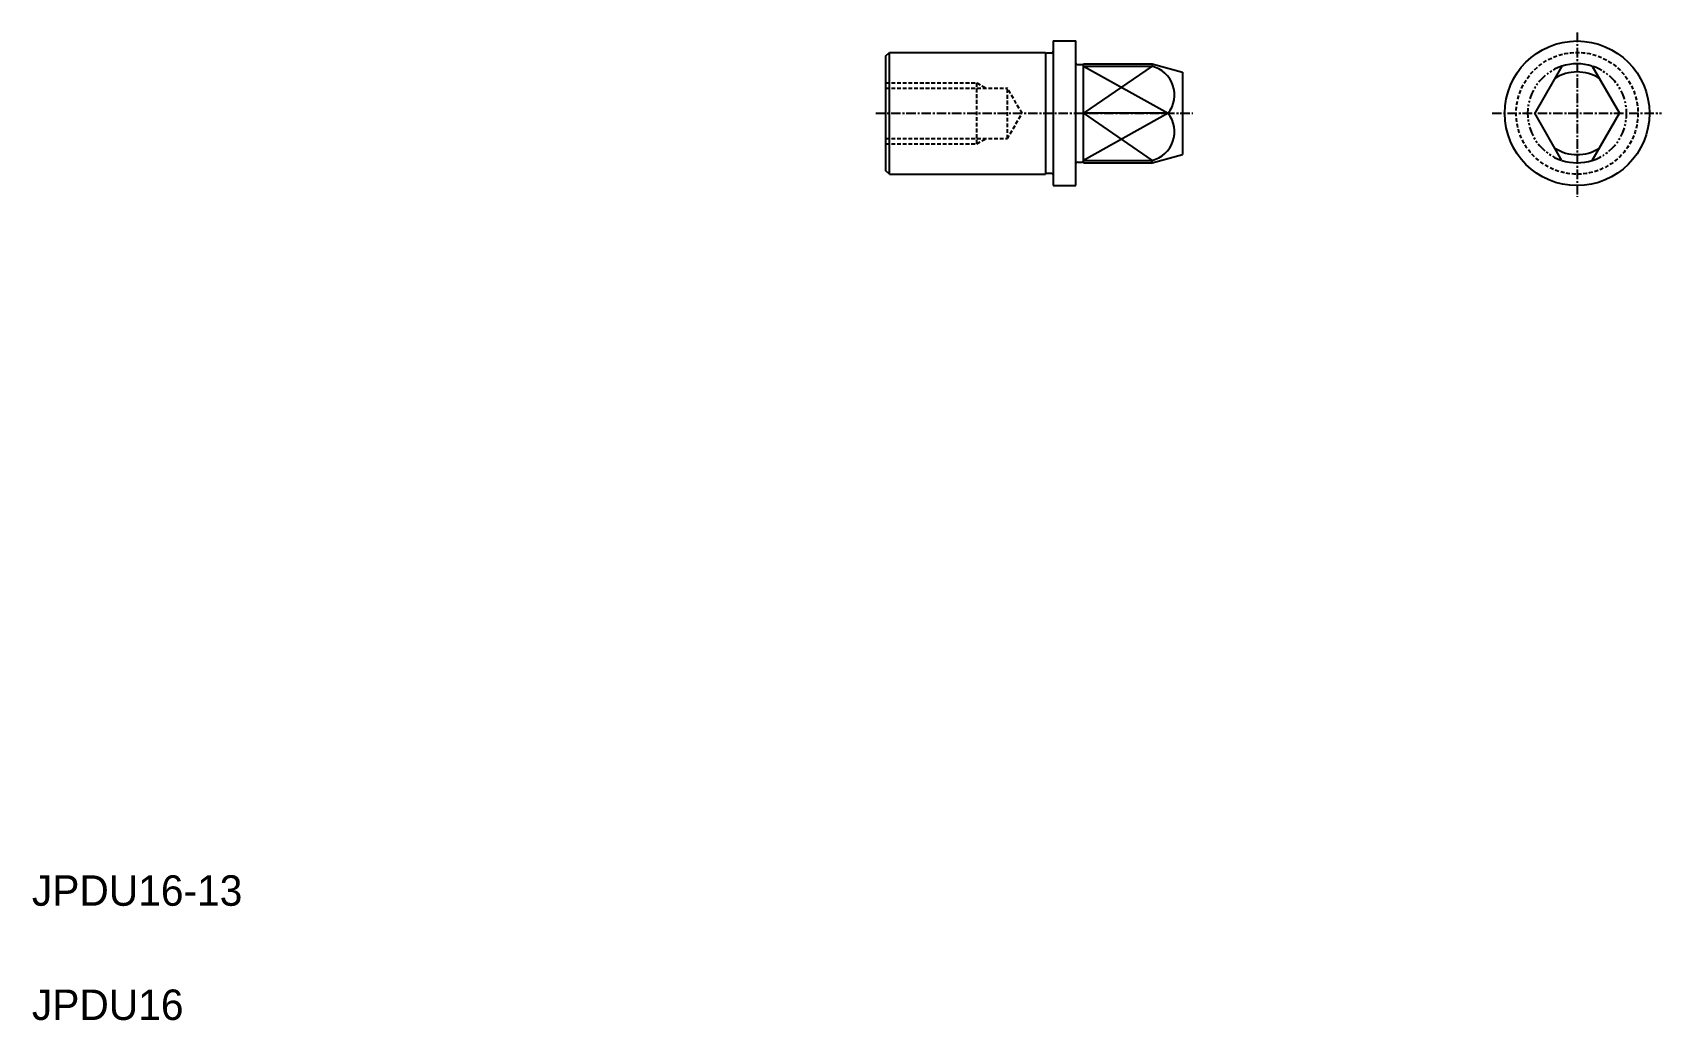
# Model space of a CAD drawing. Extents: x -13 to 201, y 70 to 200.
import ezdxf

# ---------------------------------------------------------------- set-up
doc = ezdxf.new("R2010")
doc.units = 0
for name, pattern in [('CENTER', [2, 1.25, -0.25, 0.25, -0.25]), ('DASHED', [0.75, 0.5, -0.25]), ('PHANTOM', [2.5, 1.25, -0.25, 0.25, -0.25, 0.25, -0.25])]:
    doc.linetypes.add(name, pattern=pattern)
doc.layers.get('0').update_dxf_attribs({"linetype": 'CONTINUOUS'})
doc.layers.add('CENTER', color=1, linetype='CENTER')

msp = doc.modelspace()

# ---------------------------------------------------------------- linework, layer by layer
at = {"color": 7, "linetype": 'CONTINUOUS'}
for p, q in [((99.13, 196.77), (99.63, 197.27)), ((99.63, 181.27), (99.63, 197.27)), ((99.63, 197.27), (120.13, 197.27)), ((104.76, 197.27), (104.76, 197.27)), ((109.88, 197.27), (109.88, 197.27)), ((120.13, 197.27), (120.13, 181.27)), ((120.93, 197.17), (120.3, 197.17)), ((121.13, 198.77), (121.13, 179.77)), ((121.13, 198.77), (124.13, 198.77)), ((124.13, 179.77), (124.13, 198.77)), ((99.13, 196.77), (99.13, 181.77)), ((124.33, 195.67), (124.96, 195.67)), ((125.13, 195.77), (134.13, 195.77)), ((125.13, 182.77), (125.13, 195.77)), ((125.13, 195.45), (134.13, 195.45)), ((134.13, 195.77), (134.13, 195.45)), ((134.13, 195.77), (138.13, 194.69)), ((187.98, 195.45), (184.41, 189.27)), ((191.98, 195.45), (195.55, 189.27)), ((138.13, 194.69), (138.13, 183.84)), ((136.25, 189.27), (125.13, 189.27)), ((187.98, 183.08), (184.41, 189.27)), ((191.98, 183.08), (195.55, 189.27)), ((124.33, 182.87), (124.96, 182.87)), ((125.13, 183.08), (134.13, 183.08)), ((125.13, 182.77), (134.13, 182.77)), ((134.13, 182.77), (138.13, 183.84)), ((134.13, 182.77), (134.13, 183.08)), ((99.63, 181.27), (99.13, 181.77)), ((99.63, 181.27), (120.13, 181.27)), ((120.93, 181.37), (120.3, 181.37)), ((121.13, 179.77), (124.13, 179.77))]:
    msp.add_line(p, q, dxfattribs=at)
at = {"color": 3, "linetype": 'CONTINUOUS'}
for p, q in [((134.13, 195.45), (125.13, 189.27)), ((125.13, 195.45), (136.25, 189.27)), ((125.13, 189.27), (134.13, 183.08)), ((136.25, 189.27), (125.13, 183.08))]:
    msp.add_line(p, q, dxfattribs=at)
at = {"color": 3, "linetype": 'DASHED'}
for p, q in [((99.13, 193.27), (111.13, 193.27)), ((111.13, 193.27), (112.3, 192.59)), ((111.13, 185.27), (111.13, 193.27)), ((99.13, 192.59), (115.13, 192.59)), ((115.13, 185.94), (115.13, 192.59)), ((117.05, 189.27), (115.13, 192.59)), ((115.13, 185.94), (117.05, 189.27)), ((99.13, 185.94), (115.13, 185.94)), ((99.13, 185.27), (111.13, 185.27)), ((111.13, 185.27), (112.3, 185.94))]:
    msp.add_line(p, q, dxfattribs=at)
at = {"color": 7, "linetype": 'CONTINUOUS'}
msp.add_circle((189.98, 189.27), 9.5, dxfattribs=at)
at = {"color": 3, "linetype": 'DASHED'}
msp.add_circle((189.98, 189.27), 8, dxfattribs=at)
at = {"color": 7, "linetype": 'CONTINUOUS'}
for centre, radius, start, end in [((120.3, 197.37), 0.2, 210, 270), ((120.93, 197.37), 0.2, 270, 0), ((124.33, 195.87), 0.2, 180, 270), ((124.96, 195.87), 0.2, 270, 330), ((133.21, 191.68), 3.88, 321.5979, 76.2807), ((189.98, 189.27), 6.5, 72.0798, 107.9202), ((189.98, 189.27), 5.43, 57.2819, 122.7181), ((133.21, 186.85), 3.88, 283.7193, 38.4021), ((189.98, 189.27), 5.43, 237.2819, 302.7181), ((124.33, 182.67), 0.2, 90, 180), ((124.96, 182.67), 0.2, 30, 90), ((189.98, 189.27), 6.5, 252.0798, 287.9202), ((120.3, 181.17), 0.2, 90, 150), ((120.93, 181.17), 0.2, 0, 90)]:
    msp.add_arc(centre, radius, start, end, dxfattribs=at)
at = {"color": 3, "linetype": 'PHANTOM'}
for start, end in [(107.9202, 252.0798), (287.9202, 72.0798)]:
    msp.add_arc((189.98, 189.27), 6.5, start, end, dxfattribs=at)
at = {"layer": 'CENTER', "color": 1, "linetype": 'CENTER'}
for p, q in [((189.98, 199.87), (189.98, 178.3)), ((97.84, 189.27), (139.5, 189.27)), ((178.82, 189.27), (201.06, 189.27))]:
    msp.add_line(p, q, dxfattribs=at)

# ---------------------------------------------------------------- texts
at = {"color": 7, "linetype": 'CONTINUOUS'}
for s, p in [('JPDU16-13', (-13.04, 85.17)), ('JPDU16', (-13.04, 70.17))]:
    msp.add_text(s, height=4, dxfattribs=at).set_placement(p)

doc.saveas('drawing.dxf')
